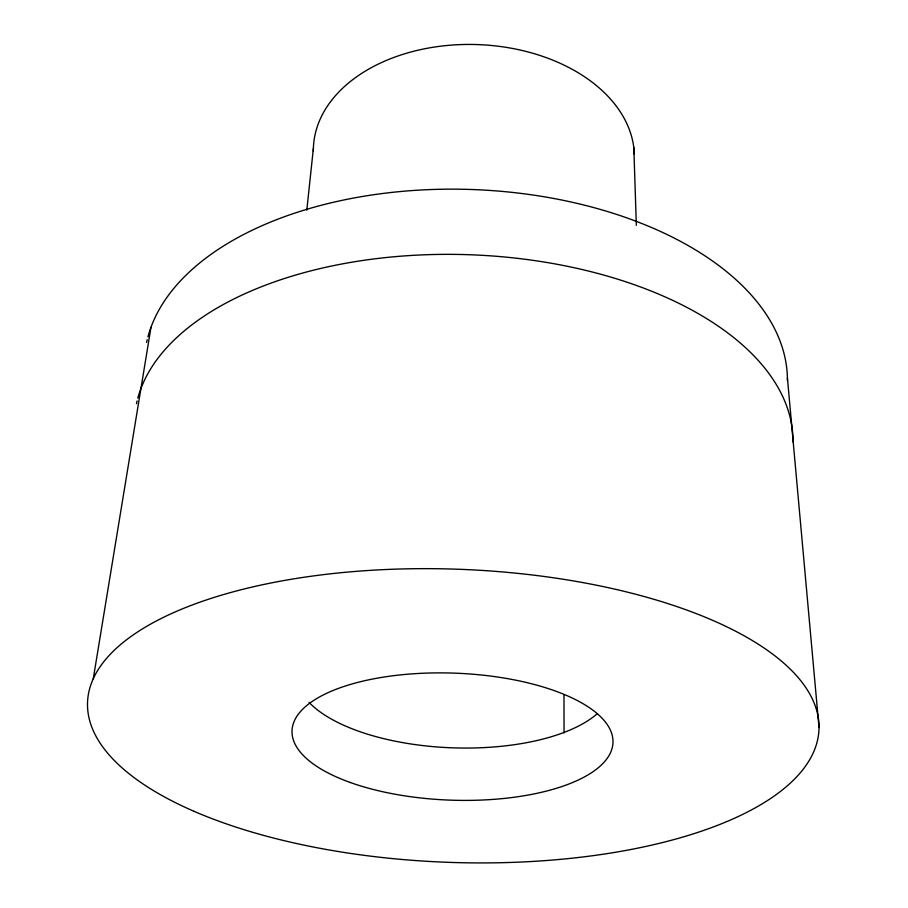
<?xml version="1.0" encoding="UTF-8"?>
<svg xmlns="http://www.w3.org/2000/svg" width="908" height="908" viewBox="0 0 908 908"><rect width="100%" height="100%" fill="white"/><g stroke="black" fill="none" stroke-linecap="round" stroke-linejoin="round"><path stroke-width="1.36" d="M306.813 210.1L313.385 148.39M93.263 678.809L151 327.243M787.418 377.989L819.016 727.501M633.807 147.493L636.349 225.366M563.981 694.745L564.05 732.904M136.461 403.719A329.445 177.537 2.1 0 1 137.085 400.939M137.8 398.158A329.445 177.537 2.1 0 1 488.47 255.704A329.445 177.537 2.1 0 1 792.945 441.901M146.597 342.441A321.716 182.803 2.1 0 1 147.221 339.66M147.925 336.879A321.716 182.803 2.1 0 1 490.615 190.487A321.716 182.803 2.1 0 1 787.429 380.827M313.351 151.103A160.58 109.21 2.1 0 1 471.604 44.447A160.58 109.21 2.1 0 1 634.351 154.326M597.203 713.733A157.515 66.579 2.1 0 1 451.049 747.772A157.515 66.579 2.1 0 1 309.049 702.349M194.198 811.377A365.958 146.619 2.1 0 0 806.383 764.876A365.958 146.619 2.1 0 0 359.205 571.121A365.958 146.619 2.1 0 0 194.198 811.377M350.409 782.537A160.591 63.537 2.1 0 0 610.8 752.017A160.591 63.537 2.1 0 0 396.285 675.359A160.591 63.537 2.1 0 0 350.409 782.537"/></g></svg>
